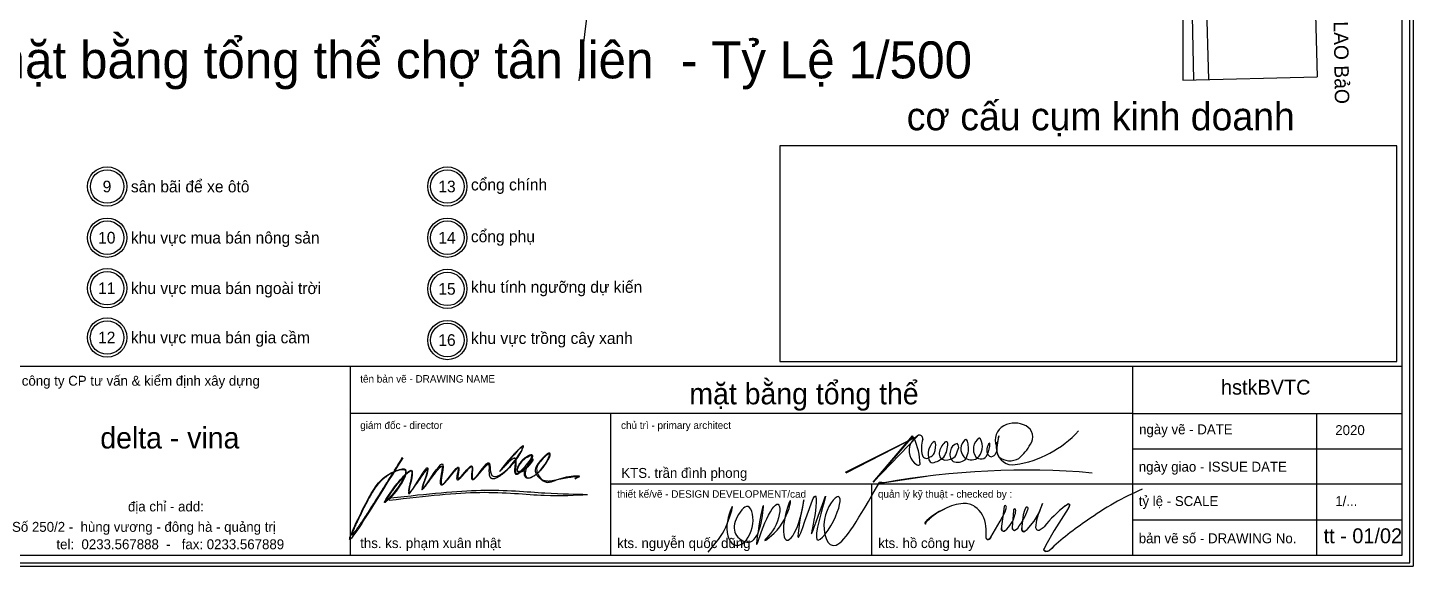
# Model space of a CAD drawing. Extents: x -31423 to 1909503, y -2344077 to 1640342.
# Drawn here: x 40923 to 184932, y -104663 to -48707 of the extents above; entities that cross this region are included whole.
import ezdxf

# ---------------------------------------------------------------- set-up
doc = ezdxf.new("R2010")
doc.units = 0
for name, color, linetype in [('Level 1', 7, 'Continuous'), ('Level 2', 7, 'Continuous'), ('Level 20', 7, 'Continuous'), ('Level 24', 7, 'Continuous'), ('Level 26', 7, 'Continuous'), ('Level 28', 7, 'Continuous'), ('Level 29', 7, 'Continuous'), ('Level 6', 7, 'Continuous')]:
    doc.layers.add(name, color=color, linetype=linetype)

# ---------------------------------------------------------------- blocks, each defined once
blk = doc.blocks.new('SC6460')
at = {"layer": 'Level 1'}
blk.add_line((0, 0), (0, 0), dxfattribs=at)
blk = doc.blocks.new('DINHPH')
at = {"layer": 'Level 29'}
for p, q in [((-122, 140), (14445, 7391)), ((0, 0), (14445, 7391)), ((5473, -1835), (13432, 7508)), ((13482, 7418), (5473, -1835)), ((14445, 7391), (5473, -1835)), ((30812, 7465), (30348, 5405)), ((30475, 5127), (30812, 7465)), ((6578, -1889), (7655, -1994)), ((6757, -1768), (7726, -1901)), ((7726, -1901), (16251, -670))]:
    blk.add_line(p, q, dxfattribs=at)
for centre, radius, start, end in [((33336, 6646), 3236, 117.66353, 202.55508), ((34045, 5393), 4675, 61.07737, 118.22784), ((30946, 23038), 21587, 278.46999, 317.67018), ((35212, 7262), 2477, 323.5787, 63.79921), ((16012, 4493), 3314, 154.25386, 239.56437), ((17278, 3541), 4878, 123.27546, 150.63772), ((3220, 1809), 11694, 3.46792, 29.1665), ((14780, 6929), 712, 353.3389, 104.49898), ((20776, 5065), 5581, 161.38652, 195.84537), ((20062, 3755), 3503, 134.85775, 197.8573), ((17845, 5927), 401, 67.40382, 129.21497), ((14391, 5478), 3700, 335.78035, 12.79639), ((22099, 3643), 3332, 130.2208, 173.32965), ((15898, 5763), 4615, 326.15303, 2.90144), ((20178, 5948), 332, 8.39353, 133.94282), ((22757, 4256), 1708, 100.80478, 173.10681), ((21775, 5244), 956, 334.17522, 46.19584), ((25674, 4843), 2504, 132.05534, 219.26557), ((24136, 6471), 270, 34.66048, 121.01633), ((20670, 4893), 4037, 326.35159, 10.22134), ((22859, 5656), 1785, 358.50996, 32.88035), ((28410, 4803), 2722, 125.06526, 214.33059), ((24321, 5340), 3197, 312.22686, 28.8053), ((26899, 6800), 237, 19.8485, 102.81341), ((30211, 4647), 1833, 131.22861, 213.24422), ((24492, 5809), 4516, 332.07091, 2.75646), ((34673, 5364), 4407, 169.10677, 208.91401), ((27986, 10945), 10562, 310.57451, 330.79302), ((16244, 3837), 887, 199.42858, 314.65677), ((16532, 4517), 1354, 284.36245, 335.70744), ((16562, 6758), 4769, 280.65714, 311.62535), ((20071, 3889), 1289, 173.7531, 264.61445), ((19938, 5983), 3376, 270.20273, 308.08105), ((22947, 3783), 2004, 160.21169, 227.61672), ((12729, 8010), 10406, 333.24115, 342.18809), ((25287, 4873), 2239, 226.14705, 301.88994), ((27189, 4206), 1391, 222.39927, 338.38496), ((29633, 4573), 1333, 224.24358, 255.82115), ((28864, 4854), 1634, 285.71771, 9.61771), ((33639, 4957), 3307, 191.59058, 278.46999), ((33075, 6197), 3726, 232.67177, 298.54149), ((36080, -157908), 158483, 85.08983, 100.33209), ((14559, 2002), 431, 238.41296, 329.55694), ((-23845, 169), 38809, 2.3847, 3.46792), ((17488, 2847), 778, 192.31936, 266.76285), ((22460, 4918), 2754, 251.7252, 304.78254)]:
    blk.add_arc(centre, radius, start, end, dxfattribs=at)
blk = doc.blocks.new('CONGHU')
at = {"layer": 'Level 29'}
for points in [[(-28, 48), (28, -48), (174, 345), (373, 605), (822, 1033), (1592, 1680), (1962, 1943), (2332, 2193), (2962, 2547), (3359, 2755), (3928, 3014)], [(12742, -3164), (13165, -2719), (15103, 554), (16086, 2448), (16325, 3381)], [(15965, 3616), (15872, 3494), (15289, -987)], [(20224, 3280), (19997, 2712), (19743, 1812), (19411, -1072)], [(20154, -1438), (20521, -1141), (21923, 564), (22981, 2385), (23598, 4108), (22806, 2084), (22413, 750), (22217, -738)], [(29039, 3686), (28823, 3061), (25982, -1317), (24259, -4330), (23859, -5152)], [(28194, 3633), (28660, 3963), (28779, 4016), (28860, 4032), (28923, 4023), (28991, 3988), (29036, 3944), (29072, 3868), (29079, 3813), (29072, 3757), (28984, 3527), (28705, 2879)], [(28213, 3648), (28688, 3948)], [(28624, 3908), (28774, 4003), (28856, 4013), (28905, 4008), (28932, 3993), (28984, 3957), (29022, 3920), (29045, 3881), (29060, 3808), (29056, 3767), (29053, 3736), (29037, 3681)], [(-133, 245), (-28, 48), (155, 456), (663, 948), (1599, 1740)], [(17736, 2698), (17520, -771)], [(13181, -2693), (12826, -3146), (12742, -3164), (12526, -3174), (12399, -3072), (12327, -3026), (12277, -2896)], [(15346, -546), (15337, -968), (15402, -1233), (15499, -1342), (15633, -1420), (15798, -1453), (15948, -1418), (16048, -1377), (16223, -1253)], [(17509, -835), (17614, -1093), (17734, -1216), (17938, -1274), (18083, -1293), (18205, -1218), (18620, -858)], [(17985, -1315), (18408, -1010), (18620, -858)], [(19452, -714), (19479, -1243), (19778, -1514), (19926, -1472), (20097, -1422), (20521, -1141)], [(23146, -1177), (23922, -577)], [(24078, -4703), (23932, -5031), (23886, -5165), (23896, -5208), (23924, -5330), (23993, -5433), (24055, -5465), (24079, -5474), (24280, -5532), (24345, -5536), (24419, -5536), (24512, -5527), (24595, -5513), (24689, -5485), (24883, -5420), (25026, -5364), (25100, -5299)], [(25028, -5368), (24547, -5565), (24184, -5538), (23905, -5315), (23935, -4996)], [(23920, -5155), (23943, -5295), (24005, -5374), (24044, -5426), (24198, -5509)], [(24476, -5509), (25028, -5368)], [(24799, -5427), (25013, -5345), (25191, -5197), (25503, -4916), (25792, -4657)]]:
    blk.add_lwpolyline(points, dxfattribs=at)
for centre, radius, start, end in [((67683, -47864), 59862, 113.5869, 125.73451), ((8307, -7779), 11646, 112.16, 136.4447), ((8426, -5296), 9449, 94.89267, 118.52355), ((7870, 447), 3680, 54.63769, 93.88478), ((6771, -922), 5433, 4.59029, 53.53827), ((16105, 3439), 227, 345.38597, 128.29752), ((18014, 2723), 279, 48.70996, 185.24814), ((15878, 2626), 2341, 338.97858, 7.53618), ((8165, 7213), 13207, 322.33122, 340.88064), ((20456, 3107), 289, 310.43458, 143.30406), ((46795, -19512), 29693, 128.74128, 140.38071), ((28860, 3813), 219, 324.61395, 141.91267), ((11786, 3509), 6510, 311.45107, 344.65039), ((62392, -44616), 54190, 123.19872, 133.59189), ((-32216, -3357), 44495, 0.5939, 3.69918), ((15773, -1008), 484, 177.52271, 311.69046), ((17944, -879), 437, 165.68929, 275.41487), ((19827, -1164), 426, 167.50731, 320.02147), ((22793, -720), 577, 181.80763, 307.66882), ((12619, -2840), 347, 189.40815, 290.74695), ((24290, -5119), 432, 184.42537, 295.47631)]:
    blk.add_arc(centre, radius, start, end, dxfattribs=at)
blk = doc.blocks.new('QUOCDU')
at = {"layer": 'Level 29'}
blk.add_open_spline([(0, 0), (2249, 2648), (5021, 5912), (7596, 15529), (3702, 5530), (7777, -265), (13119, 6355), (11181, 14610), (6840, 8566), (6833, 4208), (11815, 1361), (14613, 7070), (15371, 16951), (11934, -2855), (15026, 8669), (19646, 15390), (19368, 6991), (12854, 1231), (20976, 7035), (23060, 17148), (19748, 7551), (20671, 1274), (24839, 6680), (26672, 19866), (22370, -4179), (29568, 20196), (29043, 9632), (26470, 358), (34189, 22944), (26458, -1831), (34784, 8444), (36638, 17905), (29463, 9455), (33342, -3326), (40471, 8990), (46097, 18710)], degree=3, dxfattribs=at)
blk = doc.blocks.new('KTC')
at = {"layer": 'Level 1'}
for p, q in [((417756, 2220), (417756, 294763)), ((419299, 677), (419299, 296306)), ((12608, 40383), (417756, 40383)), ((205468, 40383), (205468, 2220)), ((205468, 40383), (205468, 2220)), ((363331, 40383), (363331, 2220)), ((363331, 40377), (417756, 40377)), ((363331, 40377), (417756, 40377)), ((363331, 30842), (205468, 30842)), ((258089, 2220), (258089, 30842)), ((363331, 30842), (417756, 30842)), ((400528, 2220), (400528, 30842)), ((363331, 23687), (417756, 23687)), ((417756, 16531), (258089, 16531)), ((310710, 2220), (310710, 16531)), ((363331, 9375), (417756, 9375)), ((11065, 677), (419299, 677)), ((12608, 2220), (417756, 2220))]:
    blk.add_line(p, q, dxfattribs=at)
at = {"layer": 'Level 2'}
for p in [(419975, 296983), (0, 0)]:
    blk.add_line(p, (419975, 0), dxfattribs=at)
at = {"layer": 'Level 1'}
blk.add_blockref('SC6460', (310710, 30842), dxfattribs=at)
at = {"layer": 'Level 29'}
for name, p in [('DINHPH', (305536, 18818)), ('CONGHU', (321550, 8562))]:
    blk.add_blockref(name, p, dxfattribs=at)
at = {"layer": 'Level 29', "xscale": 0.75, "yscale": 0.75}
blk.add_blockref('QUOCDU', (277693, 2857), dxfattribs=at)
at = {"layer": 'Level 26'}
for s, height, p in [('công ty CP tư vấn & kiểm định xây dựng ', 2000, (139239, 36420)), ('tên bản vẽ - DRAWING NAME', 1500, (207516, 37054)), ('hstkBVTC', 3000, (381178, 34617)), ('delta - vina', 4290.86, (155076, 23759)), ('giám đốc - director', 1500, (207516, 27697)), ('chủ trì - primary architect', 1500, (260137, 27697)), ('ngày vẽ - DATE', 2000, (364655, 26616)), ('2020', 2000, (404235, 26462)), ('KTS. trần đình phong', 2000, (260197, 17827)), ('ngày giao - ISSUE DATE ', 2000, (364592, 19082)), ('thiết kế/vẽ - DESIGN DEVELOPMENT/cad', 1500, (259350, 13827)), ('quản lý kỹ thuật - checked by :', 1500, (311971, 13827)), ('tỷ lệ - SCALE', 2000, (364592, 12150)), ('1/...', 2000, (404235, 12150)), ('địa chỉ - add:', 2000, (160663, 11064)), ('Số 250/2 -  hùng vương - đông hà - quảng trị', 2000, (137272, 6951)), ('ths. ks. phạm xuân nhật', 2000, (207516, 3675)), ('kts. nguyễn quốc dũng', 2000, (259350, 3675)), ('kts. hồ công huy', 2000, (312034, 3675)), ('bản vẽ số - DRAWING No.  ', 2000, (364592, 4643)), ('tel:  0233.567888  -   fax: 0233.567889', 2000, (146222, 3441))]:
    blk.add_text(s, height=height, dxfattribs=at).set_placement(p)
blk = doc.blocks.new('PXNHAT')
at = {"layer": 'Level 29'}
for points in [[(8854, 13547), (4070, 5827), (-2906, -5431), (3044, 7208), (5500, 10652), (10422, 12446), (8372, 8241), (4623, 4479), (7493, 8695), (8660, 10029), (10729, 12209), (10422, 9616), (9165, 5487), (13747, 13519), (12969, 10091), (11222, 6079), (17230, 15830), (14162, 5817), (19688, 14554), (17381, 7728), (21852, 14483), (19956, 7433), (24579, 14907), (23418, 9209), (27579, 11418), (31661, 18433), (23289, 8346), (29400, 15792), (27691, 9663), (30183, 12080), (31899, 14400), (29483, 13340), (28096, 10760), (30530, 11613), (32103, 14118), (29884, 11893), (30053, 9324), (33200, 11453), (34950, 15197), (32493, 12854), (31650, 11356), (33613, 8625), (36175, 10289), (40119, 10621), (39214, 10155), (38698, 9890)], [(28570, 13320), (28653, 13433), (28732, 13544), (28957, 13868), (29088, 14072), (29261, 14361), (29317, 14460), (29406, 14626), (29441, 14696), (29493, 14809), (29513, 14854), (29542, 14929), (29552, 14960), (29568, 15013), (29574, 15035), (29583, 15074), (29585, 15091), (29589, 15121), (29589, 15135), (29589, 15163), (29588, 15177), (29583, 15202), (29580, 15212), (29572, 15232), (29567, 15243), (29556, 15261), (29549, 15270), (29535, 15285), (29526, 15292), (29509, 15304), (29499, 15308), (29480, 15316), (29470, 15319), (29451, 15322), (29442, 15323), (29424, 15324), (29415, 15323), (29398, 15321), (29390, 15320), (29369, 15315), (29356, 15311), (29330, 15301), (29318, 15296), (29292, 15283), (29279, 15276), (29252, 15260), (29239, 15251), (29197, 15223), (29168, 15202), (29106, 15153), (29073, 15126), (29004, 15067), (28968, 15035), (28850, 14928), (28763, 14844), (28578, 14660), (28479, 14559), (28273, 14345), (28166, 14231), (27801, 13837), (27531, 13537), (27096, 13048), (26927, 12855), (25788, 11374)], [(8762, 13604), (8307, 12869), (7852, 12135), (7397, 11401), (7392, 11394), (7388, 11387)], [(13144, 11593), (13145, 11580), (13146, 11565), (13145, 11530), (13144, 11511), (13140, 11468), (13138, 11445), (13128, 11370), (13118, 11312), (13094, 11186), (13079, 11118), (13044, 10975), (13025, 10899), (12985, 10752), (12965, 10681), (12926, 10550), (12908, 10491), (12870, 10372), (12851, 10312), (12792, 10132), (12750, 10012), (12645, 9711), (12581, 9534), (12473, 9238), (12428, 9116), (12361, 8926), (12336, 8852), (12297, 8736), (12282, 8690), (12260, 8616), (12252, 8586), (12240, 8538), (12236, 8518), (12229, 8485), (12227, 8471), (12224, 8447), (12223, 8437), (12222, 8417), (12222, 8409), (12223, 8392), (12224, 8384), (12227, 8367), (12229, 8358), (12235, 8343), (12237, 8337), (12244, 8324), (12248, 8318), (12258, 8305), (12264, 8299), (12277, 8288), (12284, 8283), (12300, 8274), (12308, 8271), (12324, 8266), (12333, 8265), (12348, 8263), (12355, 8263), (12368, 8264), (12375, 8265), (12386, 8267), (12392, 8269), (12405, 8273), (12413, 8276), (12427, 8283), (12433, 8286), (12446, 8294), (12452, 8298), (12469, 8310), (12480, 8318), (12502, 8337), (12513, 8347), (12536, 8369), (12548, 8381), (12584, 8419), (12610, 8448), (12665, 8512), (12695, 8548), (12757, 8625), (12790, 8666), (12902, 8809), (12987, 8922), (13169, 9168), (13267, 9301), (13560, 9702), (13767, 9987), (14151, 10507), (14328, 10742), (14625, 11125), (14748, 11278), (14955, 11525), (15041, 11624), (15184, 11779), (15244, 11840), (15343, 11936), (15385, 11974), (15454, 12032), (15484, 12054), (15532, 12088), (15553, 12101), (15571, 12111)], [(15657, 12141), (15658, 12140), (15659, 12139), (15663, 12133), (15665, 12130), (15669, 12119), (15672, 12112), (15676, 12095), (15679, 12085), (15685, 12054), (15688, 12029), (15691, 11972), (15692, 11940), (15691, 11870), (15690, 11832), (15685, 11752), (15681, 11709), (15667, 11565), (15653, 11455), (15619, 11223), (15599, 11100), (15556, 10848), (15534, 10719), (15484, 10433), (15457, 10276), (15413, 10000), (15396, 9880), (15371, 9681), (15363, 9600), (15353, 9464), (15351, 9407), (15350, 9312), (15351, 9271), (15356, 9203), (15360, 9174), (15369, 9122), (15374, 9100), (15387, 9057), (15395, 9036), (15412, 9003), (15420, 8990), (15439, 8965), (15449, 8953), (15469, 8936), (15478, 8929), (15496, 8917), (15506, 8912), (15526, 8904), (15536, 8900), (15556, 8895), (15566, 8893), (15592, 8891), (15607, 8890), (15636, 8893), (15650, 8895), (15678, 8902), (15692, 8906), (15719, 8916), (15732, 8921), (15769, 8938), (15793, 8951), (15840, 8981), (15865, 8998), (15914, 9034), (15939, 9054), (16016, 9118), (16070, 9167), (16182, 9276), (16240, 9336), (16360, 9465), (16422, 9534), (16616, 9754), (16752, 9916), (17030, 10252), (17170, 10426), (17448, 10768), (17585, 10936), (17813, 11210), (17908, 11321), (18063, 11497), (18126, 11566), (18231, 11675), (18274, 11718), (18345, 11784), (18374, 11810), (18422, 11849), (18442, 11864), (18474, 11886), (18487, 11894), (18505, 11904), (18511, 11907), (18517, 11910)], [(15571, 12111), (15586, 12120), (15600, 12126), (15624, 12135), (15634, 12138), (15646, 12141), (15650, 12141), (15655, 12141), (15657, 12141), (15657, 12141)], [(18517, 11910), (18518, 11900), (18519, 11887), (18520, 11857), (18520, 11840), (18518, 11801), (18516, 11780), (18509, 11715), (18503, 11667), (18486, 11564), (18476, 11509), (18453, 11392), (18440, 11331), (18398, 11137), (18367, 10998), (18314, 10759), (18292, 10658), (18257, 10488), (18244, 10416), (18225, 10297), (18218, 10248), (18209, 10165), (18206, 10131), (18204, 10072), (18203, 10048), (18205, 10004), (18207, 9986), (18211, 9952), (18214, 9937), (18222, 9908), (18227, 9893), (18241, 9863), (18250, 9848), (18269, 9826), (18277, 9817), (18296, 9802), (18307, 9796), (18328, 9785), (18339, 9781), (18362, 9775), (18373, 9773), (18395, 9772), (18405, 9772), (18426, 9774), (18436, 9775), (18463, 9781), (18480, 9787), (18513, 9800), (18529, 9808), (18561, 9826), (18578, 9836), (18610, 9858), (18627, 9870), (18678, 9908), (18713, 9938), (18787, 10003), (18825, 10040), (18905, 10118), (18946, 10161), (19075, 10295), (19166, 10396), (19355, 10608), (19453, 10721), (19651, 10948), (19751, 11064), (19949, 11289), (20047, 11398), (20237, 11603), (20328, 11698), (20463, 11829), (20511, 11873), (20601, 11952), (20644, 11986), (20707, 12031), (20729, 12046), (20771, 12070), (20790, 12080), (20817, 12091), (20826, 12094), (20843, 12099), (20849, 12100), (20856, 12100), (20858, 12100), (20859, 12100)], [(20859, 12100), (20860, 12099), (20862, 12097), (20866, 12089), (20868, 12085), (20873, 12072), (20876, 12065), (20880, 12047), (20883, 12037), (20889, 12004), (20892, 11977), (20897, 11916), (20898, 11882), (20897, 11808), (20896, 11769), (20892, 11686), (20889, 11642), (20877, 11496), (20865, 11387), (20838, 11163), (20823, 11048), (20794, 10820), (20781, 10708), (20762, 10529), (20756, 10459), (20749, 10340), (20747, 10290), (20747, 10205), (20748, 10169), (20752, 10108), (20755, 10082), (20763, 10037), (20767, 10017), (20778, 9978), (20784, 9960), (20802, 9923), (20813, 9906), (20835, 9879), (20844, 9869), (20866, 9851), (20878, 9843), (20904, 9830), (20917, 9824), (20944, 9817), (20958, 9815), (20985, 9813), (20998, 9813), (21023, 9815), (21036, 9818), (21061, 9823), (21073, 9827), (21105, 9838), (21125, 9846), (21165, 9867), (21185, 9878), (21225, 9904), (21245, 9918), (21306, 9963), (21347, 9997), (21432, 10073), (21477, 10115), (21568, 10206), (21616, 10255), (21760, 10410), (21861, 10524), (22068, 10765), (22175, 10892), (22391, 11150), (22500, 11281), (22716, 11537), (22822, 11662), (23028, 11895), (23127, 12004), (23275, 12156), (23329, 12208), (23430, 12300), (23477, 12340), (23548, 12394), (23573, 12412), (23620, 12441), (23642, 12453), (23674, 12467), (23685, 12471), (23705, 12477), (23713, 12478), (23723, 12479), (23726, 12479), (23731, 12479), (23732, 12478), (23734, 12478), (23734, 12478), (23735, 12477), (23736, 12477), (23739, 12474), (23741, 12472), (23746, 12465), (23749, 12460), (23755, 12448), (23758, 12441), (23761, 12433)], [(23761, 12433), (23765, 12424), (23768, 12415), (23776, 12386), (23781, 12364), (23790, 12315), (23794, 12288), (23800, 12229), (23803, 12197), (23809, 12097), (23810, 12023), (23811, 11865), (23810, 11781), (23808, 11608), (23806, 11518), (23805, 11338), (23805, 11246), (23808, 11066), (23812, 10977), (23824, 10804), (23834, 10721), (23857, 10584), (23869, 10528), (23900, 10422), (23918, 10372), (23948, 10310), (23956, 10294), (23973, 10264), (23983, 10250), (24011, 10208), (24032, 10182), (24077, 10135), (24101, 10114), (24153, 10076), (24180, 10060), (24237, 10032), (24266, 10020), (24327, 10002), (24358, 9995), (24422, 9985), (24455, 9982), (24545, 9979), (24603, 9983), (24722, 10001), (24784, 10014), (24909, 10049), (24974, 10071), (25163, 10145), (25291, 10207), (25555, 10353), (25690, 10437), (25964, 10624), (26102, 10726), (26334, 10909), (26426, 10985), (26616, 11148), (26713, 11234), (26904, 11412), (26999, 11503), (27279, 11780), (27460, 11972), (27896, 12459), (28142, 12757), (28365, 13047)], [(26927, 12527), (25778, 11364), (27052, 12658), (27242, 12850), (27369, 12972), (27570, 13150), (27645, 13214), (27778, 13319), (27836, 13361), (27935, 13426), (27977, 13452), (28048, 13490), (28078, 13504), (28134, 13526), (28159, 13534), (28195, 13541), (28208, 13543), (28231, 13544), (28240, 13543), (28254, 13541), (28259, 13540), (28268, 13536), (28272, 13535), (28278, 13531), (28280, 13529), (28284, 13526), (28286, 13524), (28290, 13520), (28292, 13517), (28299, 13508), (28304, 13501), (28314, 13482), (28319, 13470), (28328, 13444), (28333, 13429), (28339, 13402), (28342, 13389), (28345, 13377)], [(28365, 13047), (28364, 12974), (28360, 12897), (28350, 12734), (28343, 12649), (28322, 12427), (28307, 12286), (28279, 12007), (28265, 11868), (28247, 11643), (28242, 11554), (28237, 11401), (28237, 11335), (28240, 11224), (28243, 11176), (28253, 11095), (28259, 11060), (28274, 10993), (28283, 10962), (28303, 10912), (28313, 10893), (28330, 10864), (28337, 10853), (28354, 10830), (28365, 10818), (28388, 10796), (28401, 10786), (28427, 10769), (28442, 10761), (28471, 10749), (28485, 10744), (28516, 10737), (28531, 10734), (28562, 10732), (28577, 10732), (28617, 10734), (28641, 10737), (28690, 10748), (28715, 10756), (28764, 10774), (28789, 10784), (28862, 10819), (28910, 10847), (29011, 10912), (29062, 10949), (29169, 11031), (29224, 11076), (29287, 11131), (29295, 11138), (29303, 11145)], [(31038, 13117), (31093, 13196), (31143, 13272), (31221, 13399), (31251, 13451), (31298, 13542), (31316, 13580), (31344, 13647), (31355, 13676), (31371, 13728), (31377, 13751), (31385, 13796), (31387, 13819), (31387, 13857), (31386, 13873), (31381, 13904), (31377, 13919), (31366, 13947), (31360, 13960), (31344, 13983), (31336, 13994), (31316, 14014), (31305, 14023), (31283, 14037), (31273, 14042), (31252, 14052), (31242, 14055), (31220, 14061), (31210, 14064), (31181, 14068), (31162, 14070), (31125, 14070), (31106, 14069), (31067, 14065), (31047, 14062), (30987, 14051), (30946, 14040), (30860, 14014), (30815, 13997), (30722, 13959), (30673, 13938), (30526, 13867), (30423, 13810), (30215, 13681), (30109, 13608), (29956, 13491), (29907, 13452), (29811, 13370), (29764, 13328), (29625, 13199), (29537, 13109), (29330, 12880), (29216, 12738), (29035, 12481), (28962, 12366), (28851, 12165), (28808, 12079), (28744, 11929), (28721, 11863), (28686, 11748), (28675, 11697), (28659, 11600), (28655, 11552), (28657, 11476), (28660, 11446), (28671, 11388), (28679, 11360), (28699, 11312), (28710, 11292), (28737, 11253), (28752, 11235), (28780, 11209), (28792, 11199), (28813, 11184), (28822, 11179), (28841, 11168), (28851, 11163), (28888, 11146), (28916, 11137), (28946, 11131)], [(29688, 11513), (29839, 11667), (29993, 11835), (30178, 12044), (30210, 12081), (30242, 12117)], [(30242, 12117), (30166, 11988), (30096, 11854), (30039, 11719), (30038, 11717), (30038, 11716)], [(32161, 10880), (32267, 10968), (32372, 11062), (32757, 11425), (33031, 11723), (33326, 12095), (33369, 12150), (33452, 12261), (33493, 12317), (33613, 12485), (33690, 12598), (33857, 12856), (33944, 13000), (34100, 13277), (34169, 13409), (34263, 13610), (34295, 13683), (34344, 13808), (34363, 13861), (34391, 13949), (34401, 13985), (34415, 14048), (34420, 14075), (34426, 14121), (34428, 14142), (34428, 14179), (34427, 14195), (34423, 14228), (34420, 14245), (34411, 14273), (34407, 14284), (34395, 14306), (34388, 14317), (34371, 14338), (34360, 14348), (34340, 14362), (34331, 14368), (34314, 14376), (34306, 14379), (34291, 14384), (34284, 14385), (34264, 14389), (34251, 14390), (34227, 14390), (34215, 14389), (34192, 14386), (34181, 14384), (34149, 14375), (34129, 14368), (34087, 14351), (34066, 14341), (34023, 14318), (34001, 14305), (33956, 14277), (33933, 14262), (33857, 14209), (33803, 14168), (33689, 14076), (33630, 14025), (33507, 13915), (33443, 13857), (33242, 13662), (33099, 13516), (32820, 13211), (32683, 13053), (32430, 12744), (32315, 12591), (32138, 12326), (32070, 12213), (31956, 11986), (31910, 11872), (31853, 11677), (31836, 11595), (31817, 11431), (31816, 11348), (31830, 11183), (31846, 11101), (31879, 10993), (31888, 10968), (31898, 10943)], [(56, 168), (62, 199), (71, 235), (94, 319), (108, 365), (142, 469), (162, 526), (226, 705), (277, 839), (395, 1134), (462, 1295), (676, 1795), (840, 2163), (1205, 2951), (1405, 3371), (1986, 4559), (2391, 5350), (2870, 6237), (2947, 6379), (3082, 6623), (3140, 6727), (3257, 6935), (3315, 7038), (3432, 7241), (3490, 7341), (3665, 7635), (3781, 7825), (4103, 8326), (4312, 8625), (4757, 9188), (4993, 9452), (5509, 9949), (5788, 10183), (6411, 10623), (6753, 10830), (7149, 11032), (7163, 11039), (7176, 11045)], [(7176, 11045), (6763, 10380), (6355, 9724), (5156, 7800), (4390, 6579), (3108, 4561), (2572, 3728), (1792, 2541), (1512, 2122), (1074, 1483), (903, 1239), (640, 876), (540, 741), (382, 537), (320, 460), (222, 343), (183, 299), (121, 231), (96, 206), (68, 179), (62, 173), (56, 168)], [(5950, 6068), (5969, 6109), (5992, 6155), (6046, 6256), (6077, 6311), (6146, 6429), (6183, 6491), (6313, 6704), (6417, 6866), (6641, 7207), (6762, 7386), (7129, 7918), (7386, 8275), (7657, 8638), (7698, 8693), (7818, 8850), (7893, 8947), (8039, 9130), (8110, 9217), (8290, 9433), (8399, 9559), (8568, 9748), (8618, 9803), (8702, 9895), (8734, 9930), (8794, 9996), (8823, 10027), (8911, 10122), (8972, 10189), (9070, 10294), (9105, 10331), (9141, 10368)], [(9141, 10368), (9076, 10217), (9001, 10057), (8830, 9727), (8735, 9557), (8433, 9045), (8204, 8696), (7888, 8255), (7816, 8157), (7669, 7962), (7595, 7865), (7372, 7581), (7222, 7398), (6948, 7077), (6824, 6936), (6603, 6694), (6505, 6591), (6340, 6423), (6272, 6355), (6144, 6235), (6086, 6182), (6003, 6111), (5975, 6088), (5950, 6068)], [(7537, 11218), (7629, 11260), (7723, 11301), (7951, 11395), (8084, 11446), (8342, 11534), (8467, 11571), (8662, 11618), (8735, 11632), (8873, 11652), (8937, 11657), (9033, 11657), (9069, 11655), (9121, 11648), (9140, 11644), (9176, 11635), (9192, 11630), (9225, 11616), (9241, 11607), (9270, 11588), (9283, 11577), (9306, 11553), (9316, 11539), (9335, 11509), (9343, 11492), (9358, 11454), (9364, 11433), (9373, 11388), (9377, 11363), (9383, 11287), (9382, 11231), (9370, 11107), (9359, 11039), (9335, 10930), (9325, 10892), (9314, 10853)], [(9505, 10739), (9602, 10833), (9698, 10922), (9848, 11051), (9905, 11097), (10004, 11172), (10047, 11202), (10121, 11248), (10152, 11266), (10204, 11292), (10226, 11302), (10266, 11316), (10284, 11320), (10309, 11324), (10317, 11325), (10331, 11325), (10337, 11324), (10345, 11323), (10348, 11322), (10352, 11320), (10353, 11319), (10356, 11318), (10357, 11317), (10361, 11313), (10364, 11310), (10371, 11302), (10374, 11297), (10382, 11285), (10385, 11277), (10393, 11260), (10396, 11249), (10406, 11219), (10411, 11196), (10420, 11145), (10423, 11116), (10428, 11054), (10429, 11021), (10430, 10916), (10427, 10838), (10414, 10672), (10404, 10583), (10379, 10396), (10364, 10299), (10333, 10117), (10318, 10033), (10274, 9808), (10244, 9667), (10183, 9388), (10151, 9250), (10086, 8968), (10052, 8824), (9991, 8555), (9963, 8430), (9929, 8256), (9918, 8199), (9901, 8092), (9894, 8043), (9887, 7971), (9886, 7946), (9884, 7899), (9884, 7876), (9887, 7841), (9888, 7827), (9893, 7800), (9896, 7787), (9904, 7763), (9908, 7754), (9918, 7734), (9924, 7724), (9937, 7708), (9943, 7702), (9956, 7690), (9963, 7685), (9978, 7676), (9986, 7672), (10003, 7665), (10012, 7663), (10028, 7659), (10037, 7659), (10053, 7658), (10060, 7658), (10079, 7660), (10090, 7662), (10110, 7668), (10119, 7672), (10137, 7679), (10145, 7683), (10169, 7697), (10185, 7707), (10215, 7729), (10230, 7741), (10261, 7767), (10276, 7782), (10308, 7813), (10325, 7830), (10379, 7887), (10419, 7932), (10503, 8032), (10547, 8087), (10593, 8146)], [(10593, 8146), (10639, 8206), (10688, 8270), (10846, 8483), (10963, 8646), (11206, 8993), (11333, 9177), (11592, 9554), (11723, 9746), (11995, 10141), (12136, 10343), (12382, 10690), (12490, 10839), (12664, 11068), (12732, 11156), (12846, 11295), (12892, 11349), (12968, 11434), (12999, 11466), (13051, 11517), (13072, 11536), (13106, 11565), (13120, 11576), (13137, 11588), (13141, 11591), (13144, 11593)], [(29303, 11145), (29381, 11162), (29463, 11186), (29633, 11249), (29720, 11288), (29849, 11353), (29889, 11374), (29929, 11397)], [(29929, 11397), (29904, 11295), (29887, 11194), (29870, 11001), (29870, 10908), (29885, 10732), (29900, 10649), (29937, 10525), (29954, 10479), (29992, 10401), (30011, 10368), (30053, 10307), (30076, 10279), (30127, 10228), (30154, 10205), (30212, 10165), (30242, 10147), (30306, 10119), (30339, 10107), (30407, 10089), (30443, 10083), (30514, 10075), (30551, 10074), (30650, 10077), (30713, 10084), (30844, 10110), (30911, 10129), (31047, 10175), (31117, 10204), (31322, 10298), (31461, 10375), (31731, 10548), (31860, 10640), (31991, 10742)], [(31991, 10742), (32041, 10653), (32098, 10566), (32222, 10402), (32289, 10325), (32425, 10183), (32495, 10118), (32676, 9968), (32790, 9891), (33024, 9762), (33145, 9711), (33392, 9631), (33519, 9603), (33779, 9566), (33911, 9557), (34182, 9556), (34320, 9564), (34603, 9593), (34747, 9614), (35144, 9683), (35403, 9741), (35941, 9870), (36220, 9942), (36800, 10085), (37544, 10157), (37913, 10233), (37970, 10244), (38140, 10278), (38256, 10299), (38422, 10327), (38471, 10335), (38618, 10358), (38718, 10373), (38919, 10399), (39020, 10411), (39178, 10427), (39238, 10431), (39337, 10437), (39378, 10439), (39433, 10439), (39450, 10439), (39466, 10439)], [(39466, 10439), (39441, 10421), (39412, 10402), (39346, 10361), (39310, 10339), (39231, 10294), (39190, 10270), (39050, 10194), (38945, 10139), (38774, 10050), (38711, 10018), (38649, 9986)], [(6484, 6219), (13267, 6998), (22647, 8075), (34099, 6791), (38776, 7100), (40852, 7237)], [(6690, 6631), (13473, 7363), (22854, 8375), (34235, 7347), (38844, 7270), (40852, 7237)]]:
    blk.add_open_spline(points, degree=3, dxfattribs=at)

msp = doc.modelspace()

# ---------------------------------------------------------------- linework, layer by layer
at = {"layer": 'Level 1'}
msp.add_line((163102, -33488), (163636, -54089), dxfattribs=at)
for points in [[(163776, 44678), (168140, 25459), (171340, 7464), (173409, -11942), (174395, -33078), (174932, -53796)], [(151723, 41942), (156022, 23007), (159095, 5725), (161080, -12886), (161823, -40860), (162072, -54129)], [(150894, 41753), (155189, 22839), (158253, 5605), (160232, -12951), (160955, -40969), (160965, -54158)], [(98252, -54240), (100568, -35218), (122933, -38548)], [(160965, -54158), (174932, -53796)]]:
    msp.add_lwpolyline(points, dxfattribs=at)
msp.add_lwpolyline([(119082, -83373), (183223, -83373), (183223, -60969), (119082, -60969)], close=True, dxfattribs=at)
at = {"layer": 'Level 20'}
for centre, radius in [((49184, -65206), 2041), ((84538, -65206), 2041), ((49184, -65206), 1744), ((84538, -65206), 1744), ((49184, -70523), 2041), ((49184, -70523), 1744), ((84538, -70523), 2041), ((84538, -70523), 1744), ((49184, -75771), 2041), ((49184, -75771), 1744), ((84538, -75840), 2041), ((84538, -75840), 1744), ((49175, -80892), 2041), ((49175, -80892), 1744), ((84538, -81158), 2041), ((84538, -81158), 1744)]:
    msp.add_circle(centre, radius, dxfattribs=at)

# ---------------------------------------------------------------- block references
at = {"layer": 'Level 1', "xscale": 0.5151612180285156, "yscale": 0.5151612179353834}
msp.add_blockref('KTC', (-31423, -104663), dxfattribs=at)
at = {"layer": 'Level 29', "xscale": 0.6000000000000001, "yscale": 0.6000000000000001}
msp.add_blockref('PXNHAT', (74583, -101537), dxfattribs=at)

# ---------------------------------------------------------------- texts
at = {"layer": 'Level 20'}
for s, p in [('9', (48714, -65811)), ('sân bãi để xe ôtô', (51648, -65811)), ('13', (83599, -65811)), ('cổng chính', (86993, -65614)), ('10', (48245, -71128)), ('khu vực mua bán nông sản', (51648, -71128)), ('14', (83599, -71128)), ('cổng phụ', (86984, -70995)), ('11', (48245, -76376)), ('khu vực mua bán ngoài trời', (51648, -76376)), ('15', (83599, -76445)), ('khu tính ngưỡng dự kiến', (86993, -76249)), ('12', (48235, -81497)), ('khu vực mua bán gia cầm', (51639, -81498)), ('16', (83599, -81763)), ('khu vực trồng cây xanh', (86993, -81566))]:
    msp.add_text(s, height=1210, dxfattribs=at).set_placement(p)
at = {"layer": 'Level 24'}
for s, height, p in [('mặt bằng tổng thể chợ tân liên  - Tỷ Lệ 1/500', 3840, (36368, -53968)), ('cơ cấu cụm kinh doanh', 2904, (132284, -59363))]:
    msp.add_text(s, height=height, dxfattribs=at).set_placement(p)
at = {"layer": 'Level 28'}
for s, height, p in [('mặt bằng tổng thể ', 2210.49, (109692, -87839)), ('tt - 01/02', 1545.5, (175612, -102267))]:
    msp.add_text(s, height=height, dxfattribs=at).set_placement(p)
at = {"layer": 'Level 6'}
msp.add_text('ĐI LAO BảO', height=1500, rotation=270.86231, dxfattribs=at).set_placement((176619, -45488))

doc.saveas('drawing.dxf')
